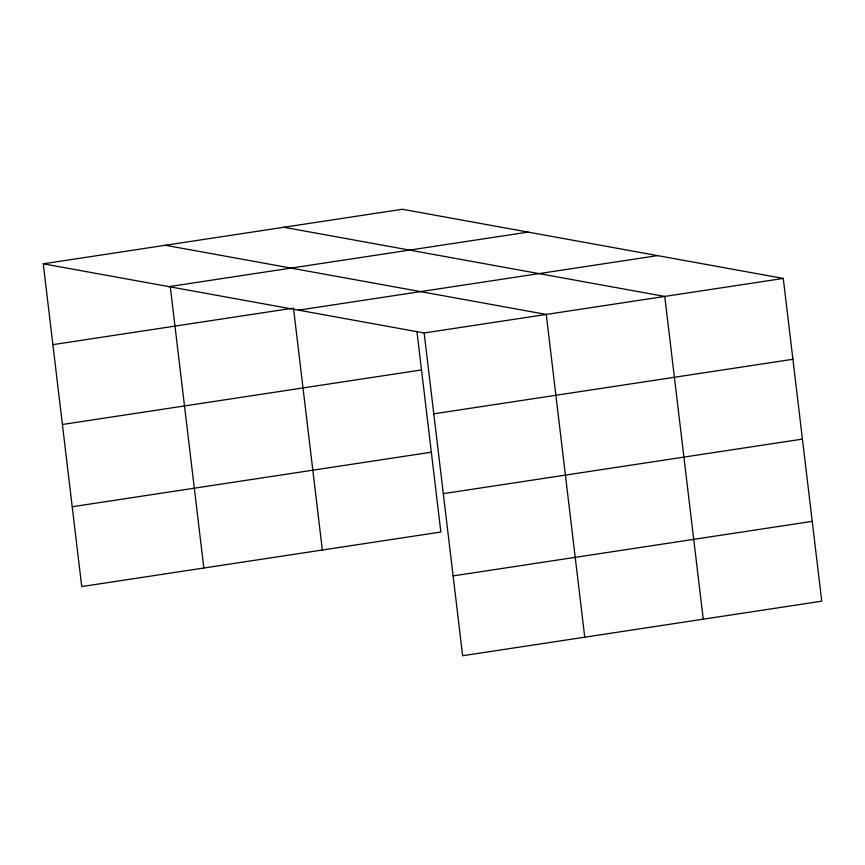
<?xml version="1.0" encoding="UTF-8"?>
<svg xmlns="http://www.w3.org/2000/svg" width="865" height="865" viewBox="0 0 865 865"><rect width="100%" height="100%" fill="white"/><g stroke="black" fill="none" stroke-linecap="round" stroke-linejoin="round"><path stroke-width="1.3" d="M43.25 263.814L402.366 209.265L783.268 278.433L821.75 601.186L462.634 655.735L424.153 332.982L43.25 263.814L81.732 586.567L440.847 532.018L416.919 331.349M168.945 286.639L528.061 232.09M52.895 344.659L292.165 308.308M298.457 310.157L657.562 255.608M424.153 332.982L783.268 278.433M62.41 424.488L421.525 369.939M433.787 413.827L792.902 359.278M72.217 506.739L431.332 452.19M443.312 493.656L802.428 439.106M453.119 575.906L812.235 521.357M283.861 227.268L664.752 296.436L703.245 619.189M165.345 245.271L546.248 314.438L584.74 637.191M293.495 308.102L322.342 550.021M170.243 286.347L203.837 568.013"/></g></svg>
